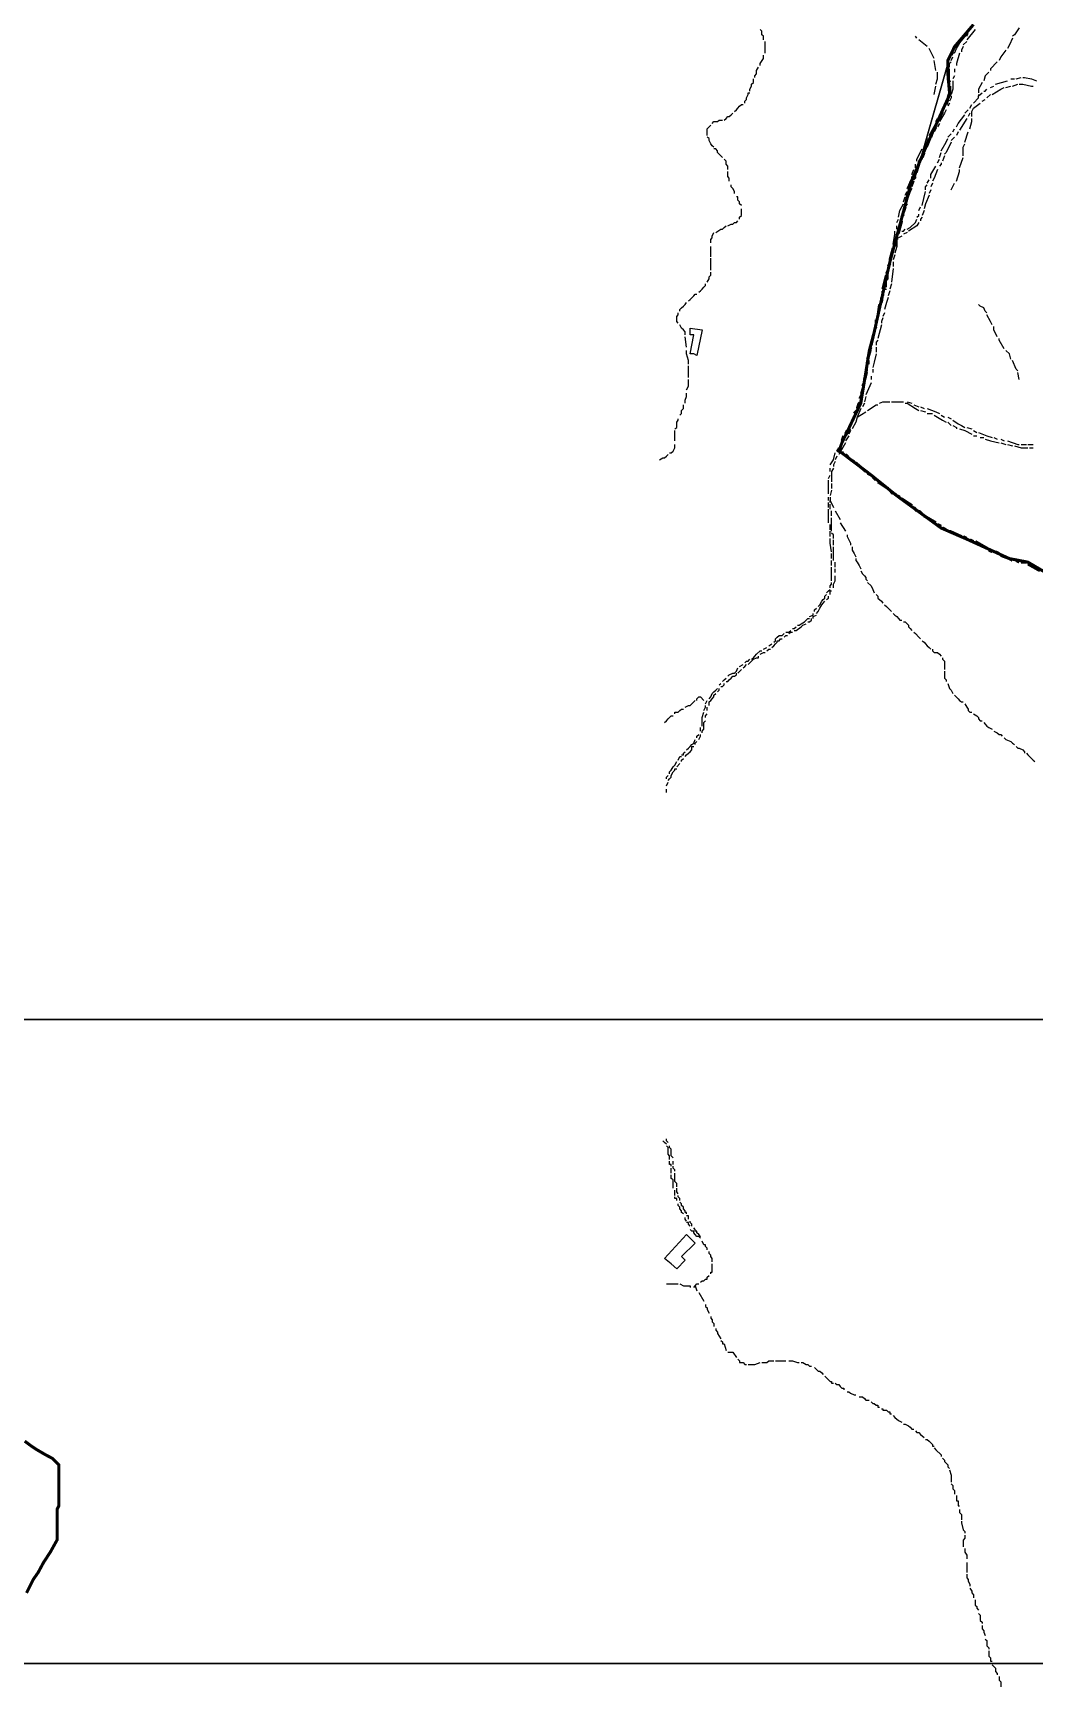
# Model space of a CAD drawing. Header units: millimetres. Extents: x -3588 to 75209, y -3737 to 38254.
# Drawn here: x 26759 to 27554, y 5341 to 6648 of the extents above; entities that cross this region are included whole.
import ezdxf

# ---------------------------------------------------------------- set-up
doc = ezdxf.new("R2010")
doc.units = ezdxf.units.MM
doc.layers.add('P', color=253, linetype='Continuous')

msp = doc.modelspace()

# ---------------------------------------------------------------- linework, layer by layer
at = {"layer": 'P'}
for points, const_width in [([(27571.883, 6214.152), (27548.742, 6227.708), (27534.066, 6230.524), (27501.307, 6245.488), (27479.862, 6254.802), (27444.573, 6280.488), (27424.249, 6296.86), (27401.107, 6314.368), (27398.563, 6315.776), (27399.683, 6317.184), (27399.683, 6318.593), (27401.107, 6322.546), (27416.071, 6353.881), (27422.84, 6395.666), (27426.793, 6410.63), (27439.212, 6466.243), (27456.72, 6531.154), (27468.851, 6559.673), (27482.406, 6589.599), (27486.631, 6598.914), (27485.223, 6615.285), (27485.223, 6626.008), (27490.584, 6637.018), (27505.548, 6654.527)], 2.417), ([(27571.883, 6214.152), (27548.742, 6227.708), (27534.066, 6230.524), (27501.307, 6245.488), (27479.862, 6254.802), (27444.573, 6280.488), (27424.249, 6296.86), (27401.107, 6314.368), (27398.563, 6315.776), (27399.683, 6317.184), (27399.683, 6318.593), (27401.107, 6322.546), (27416.071, 6353.881), (27422.84, 6395.666), (27426.793, 6410.63), (27439.212, 6466.243), (27456.72, 6531.154), (27463.49, 6547.542), (27485.223, 6623.463), (27485.223, 6626.008), (27490.584, 6637.018), (27505.548, 6654.527)], 1.2), ([(27490.584, 6635.61), (27490.584, 6637.018), (27491.992, 6638.427)], 2.417), ([(27493.417, 6639.563), (27500.186, 6647.741)], 2.417), ([(27485.223, 6618.102), (27485.223, 6626.008), (27486.631, 6628.841)], 2.417), ([(27487.767, 6630.249), (27489.176, 6632.777)], 2.417), ([(27485.223, 6613.877), (27485.223, 6615.285), (27485.223, 6616.694)], 2.417), ([(27486.631, 6608.516), (27485.223, 6611.333)], 2.417), ([(27485.223, 6596.369), (27486.631, 6598.914), (27486.631, 6605.683)], 2.417), ([(27475.621, 6574.636), (27480.982, 6585.358)], 2.417), ([(27480.982, 6586.767), (27482.406, 6589.599)], 2.417), ([(27483.815, 6591.008), (27485.223, 6594.961)], 2.417), ([(27474.212, 6570.683), (27475.621, 6573.228)], 2.417), ([(27466.306, 6554.311), (27468.851, 6559.673), (27470.259, 6563.914)], 2.417), ([(27471.668, 6565.034), (27473.092, 6569.275)], 2.417), ([(27462.081, 6544.709), (27463.49, 6547.542)], 2.417), ([(27464.898, 6548.95), (27466.306, 6552.903)], 2.417), ([(27458.129, 6532.578), (27462.081, 6543.589)], 2.417), ([(27451.343, 6510.829), (27453.888, 6521.84)], 2.417), ([(27453.888, 6523.264), (27455.296, 6525.793)], 2.417), ([(27455.296, 6528.625), (27456.72, 6531.154)], 2.417), ([(27449.935, 6505.468), (27451.343, 6509.709)], 2.417), ([(27445.982, 6489.384), (27448.526, 6498.698)], 2.417), ([(27448.526, 6501.515), (27449.935, 6504.06)], 2.417), ([(27443.165, 6478.374), (27443.165, 6482.615)], 2.417), ([(27444.573, 6483.735), (27444.573, 6487.976)], 2.417), ([(27439.212, 6467.651), (27441.757, 6476.965)], 2.417), ([(27433.563, 6444.494), (27436.396, 6455.504)], 2.417), ([(27436.396, 6456.641), (27437.804, 6459.457)], 2.417), ([(27437.804, 6462.29), (27439.212, 6464.819)], 2.417), ([(27433.563, 6439.133), (27433.563, 6443.085)], 2.417), ([(27429.61, 6422.761), (27431.018, 6432.363)], 2.417), ([(27432.443, 6433.771), (27432.443, 6437.724)], 2.417), ([(27428.202, 6417.4), (27428.202, 6420.216)], 2.417), ([(27424.249, 6399.891), (27426.793, 6410.63)], 2.417), ([(27426.793, 6412.038), (27428.202, 6414.855)], 2.417), ([(27421.432, 6388.881), (27422.84, 6393.122)], 2.417), ([(27422.84, 6394.53), (27422.84, 6395.666), (27424.249, 6398.483)], 2.417), ([(27420.008, 6376.75), (27421.432, 6387.761)], 2.417), ([(27416.071, 6355.017), (27417.479, 6364.619)], 2.417), ([(27417.479, 6367.436), (27418.887, 6369.981)], 2.417), ([(27418.887, 6372.797), (27420.008, 6375.342)], 2.417), ([(27413.238, 6349.656), (27414.646, 6353.881)], 2.417), ([(27406.469, 6333.556), (27410.694, 6342.87)], 2.417), ([(27410.694, 6345.703), (27413.238, 6348.231)], 2.417), ([(27401.107, 6323.97), (27402.516, 6327.907)], 2.417), ([(27403.924, 6329.331), (27405.332, 6332.148)], 2.417), ([(27402.516, 6314.368), (27401.107, 6314.368), (27398.563, 6315.776), (27399.683, 6317.184), (27399.683, 6318.593), (27401.107, 6322.546)], 2.417), ([(27406.469, 6310.415), (27403.924, 6313.231)], 2.417), ([(27410.694, 6307.582), (27407.877, 6309.006)], 2.417), ([(27420.008, 6299.692), (27412.118, 6306.462)], 2.417), ([(27424.249, 6296.86), (27421.432, 6298.268)], 2.417), ([(27428.202, 6292.907), (27425.657, 6295.451)], 2.417), ([(27437.804, 6286.137), (27429.61, 6291.498)], 2.417), ([(27441.757, 6281.896), (27439.212, 6284.729)], 2.417), ([(27447.118, 6279.367), (27444.573, 6280.488), (27443.165, 6281.896)], 2.417), ([(27456.72, 6272.582), (27448.526, 6277.943)], 2.417), ([(27460.657, 6268.357), (27458.129, 6271.174)], 2.417), ([(27464.898, 6265.812), (27462.081, 6268.357)], 2.417), ([(27475.621, 6259.043), (27466.306, 6264.404)], 2.417), ([(27479.862, 6256.21), (27477.045, 6257.618)], 2.417), ([(27483.815, 6253.393), (27480.982, 6254.802)], 2.417), ([(27495.945, 6248.032), (27486.631, 6252.257)], 2.417), ([(27500.186, 6246.608), (27497.37, 6248.032)], 2.417), ([(27505.548, 6244.079), (27502.731, 6245.488)], 2.417), ([(27516.27, 6238.718), (27506.956, 6244.079)], 2.417), ([(27520.511, 6235.885), (27517.694, 6237.294)], 2.417), ([(27525.872, 6234.477), (27523.056, 6235.885)], 2.417), ([(27536.595, 6229.116), (27534.066, 6230.524), (27527.281, 6233.069)], 2.417), ([(27541.956, 6227.708), (27539.427, 6229.116)], 2.417), ([(27547.605, 6227.708), (27543.38, 6227.708)], 2.417), ([(27558.344, 6220.922), (27548.742, 6226.283)], 2.417), ([(26752.125, 5529.882), (26757.486, 5525.929), (26761.727, 5523.112), (26768.497, 5519.159), (26773.858, 5516.342), (26775.266, 5514.918), (26776.402, 5513.798), (26777.811, 5512.39), (26779.219, 5510.981), (26779.219, 5509.557), (26779.219, 5507.028), (26779.219, 5502.787), (26779.219, 5500.243), (26779.219, 5494.593), (26779.219, 5487.824), (26779.219, 5485.279), (26779.219, 5478.51), (26777.811, 5475.693), (26777.811, 5462.138), (26777.811, 5456.777), (26777.811, 5451.415), (26772.45, 5441.813), (26767.088, 5433.619), (26762.847, 5425.729), (26758.894, 5420.08), (26753.533, 5409.358)], 2.417)]:
    msp.add_lwpolyline(points, dxfattribs=dict(at, const_width=const_width))
for points in [[(27541.956, 6651.982), (27538.019, 6646.333), (27536.595, 6645.212)], [(27338.709, 6642.38), (27338.709, 6643.788), (27338.709, 6645.212), (27337.589, 6646.333), (27337.589, 6649.165), (27336.18, 6650.574)], [(27340.133, 6631.657), (27340.133, 6632.777), (27340.133, 6635.61), (27340.133, 6637.018), (27340.133, 6639.563), (27340.133, 6640.971)], [(27460.657, 6643.788), (27459.537, 6645.212)], [(27468.851, 6637.018), (27462.081, 6642.38)], [(27490.584, 6631.657), (27491.992, 6635.61), (27494.537, 6639.563)], [(27495.945, 6642.38), (27497.37, 6643.788), (27498.778, 6645.212)], [(27500.186, 6640.971), (27497.37, 6638.427)], [(27506.956, 6650.574), (27500.186, 6642.38)], [(27500.186, 6645.212), (27501.307, 6647.741)], [(27536.595, 6643.788), (27534.066, 6638.427), (27532.642, 6635.61)], [(27336.18, 6622.055), (27336.18, 6623.463), (27338.709, 6627.416), (27338.709, 6630.249)], [(27474.212, 6627.416), (27470.259, 6635.61)], [(27475.621, 6618.102), (27474.212, 6626.008)], [(27487.767, 6626.008), (27489.176, 6628.841)], [(27494.537, 6631.657), (27491.992, 6623.463), (27491.992, 6622.055)], [(27497.37, 6637.018), (27495.945, 6634.202), (27495.945, 6632.777)], [(27531.234, 6634.202), (27527.281, 6628.841), (27525.872, 6626.008)], [(27331.939, 6612.453), (27331.939, 6613.877), (27333.348, 6615.285), (27333.348, 6618.102), (27334.772, 6620.647)], [(27475.621, 6607.092), (27477.045, 6611.333), (27477.045, 6616.694)], [(27486.631, 6620.647), (27486.631, 6623.463), (27487.767, 6624.888)], [(27486.631, 6608.516), (27486.631, 6609.924), (27486.631, 6616.694), (27486.631, 6619.238)], [(27490.584, 6613.877), (27489.176, 6611.333)], [(27490.584, 6619.238), (27490.584, 6616.694)], [(27517.694, 6616.694), (27514.862, 6613.877), (27513.741, 6609.924)], [(27524.464, 6624.888), (27519.103, 6619.238), (27519.103, 6618.102)], [(27324.033, 6592.128), (27324.033, 6593.552), (27325.17, 6594.961), (27325.17, 6596.369), (27326.578, 6598.914), (27326.578, 6600.322), (27327.986, 6600.322)], [(27327.986, 6601.73), (27327.986, 6603.139), (27329.395, 6605.683), (27329.395, 6607.092), (27330.819, 6608.516), (27330.819, 6611.333)], [(27474.212, 6598.914), (27475.621, 6605.683)], [(27485.223, 6597.777), (27486.631, 6601.73)], [(27486.631, 6603.139), (27486.631, 6607.092)], [(27489.176, 6609.924), (27489.176, 6603.139), (27487.767, 6598.914)], [(27512.317, 6608.516), (27509.5, 6603.139), (27509.5, 6600.322)], [(27509.5, 6597.777), (27512.317, 6600.322)], [(27513.741, 6601.73), (27514.862, 6601.73), (27516.27, 6603.139)], [(27519.103, 6604.563), (27521.631, 6605.683)], [(27520.511, 6598.914), (27527.281, 6603.139), (27529.825, 6604.563)], [(27523.056, 6607.092), (27532.642, 6609.924)], [(27531.234, 6604.563), (27535.186, 6605.683)], [(27535.186, 6611.333), (27538.019, 6611.333)], [(27536.595, 6605.683), (27540.836, 6607.092)], [(27539.427, 6611.333), (27543.38, 6612.453)], [(27541.956, 6607.092), (27544.789, 6607.092), (27551.558, 6605.683), (27552.967, 6605.683)], [(27544.789, 6612.453), (27546.197, 6612.453), (27551.558, 6611.333), (27555.511, 6609.924)], [(27315.856, 6585.358), (27317.264, 6586.767), (27318.384, 6588.191), (27319.808, 6589.599), (27321.217, 6591.008), (27322.625, 6591.008)], [(27483.815, 6586.767), (27482.406, 6584.238), (27478.453, 6577.453)], [(27480.982, 6586.767), (27482.406, 6591.008), (27485.223, 6596.369)], [(27486.631, 6592.128), (27485.223, 6589.599)], [(27487.767, 6597.777), (27487.767, 6596.369), (27486.631, 6593.552)], [(27498.778, 6584.238), (27501.307, 6586.767)], [(27502.731, 6588.191), (27504.139, 6591.008)], [(27504.139, 6585.358), (27505.548, 6588.191), (27510.909, 6592.128)], [(27505.548, 6592.128), (27509.5, 6596.369), (27509.5, 6597.777)], [(27509.5, 6598.914), (27509.5, 6597.777)], [(27512.317, 6593.552), (27514.862, 6594.961)], [(27516.27, 6596.369), (27519.103, 6598.914)], [(27294.123, 6566.442), (27294.123, 6569.275), (27294.123, 6570.683), (27294.123, 6571.803), (27295.531, 6573.228), (27296.939, 6574.636)], [(27298.059, 6576.044), (27299.484, 6577.453), (27302.3, 6577.453), (27303.709, 6578.589), (27304.845, 6578.589), (27306.253, 6578.589)], [(27307.662, 6578.589), (27309.07, 6579.997), (27310.494, 6581.406), (27311.615, 6581.406), (27313.023, 6582.814), (27314.447, 6584.238)], [(27470.259, 6566.442), (27475.621, 6576.044)], [(27475.621, 6577.453), (27477.045, 6579.997)], [(27478.453, 6576.044), (27477.045, 6573.228)], [(27478.453, 6581.406), (27479.862, 6585.358)], [(27491.992, 6573.228), (27493.417, 6576.044), (27498.778, 6582.814)], [(27500.186, 6579.997), (27494.537, 6570.683)], [(27502.731, 6584.238), (27501.307, 6581.406)], [(27502.731, 6571.803), (27504.139, 6577.453), (27504.139, 6579.997)], [(27504.139, 6581.406), (27504.139, 6585.358)], [(27299.484, 6557.128), (27298.059, 6558.264), (27296.939, 6559.673), (27295.531, 6562.489), (27295.531, 6563.914), (27294.123, 6565.034)], [(27467.443, 6561.081), (27468.851, 6565.034)], [(27473.092, 6567.866), (27468.851, 6557.128)], [(27475.621, 6571.803), (27474.212, 6569.275)], [(27479.862, 6554.311), (27483.815, 6561.081), (27485.223, 6563.914)], [(27487.767, 6561.081), (27483.815, 6552.903), (27482.406, 6551.479)], [(27485.223, 6565.034), (27487.767, 6567.866)], [(27490.584, 6565.034), (27487.767, 6562.489)], [(27489.176, 6569.275), (27490.584, 6571.803)], [(27493.417, 6569.275), (27491.992, 6566.442)], [(27498.778, 6561.081), (27501.307, 6569.275)], [(27306.253, 6548.95), (27304.845, 6550.358), (27303.709, 6551.479), (27302.3, 6552.903), (27302.3, 6554.311), (27300.892, 6555.72), (27299.484, 6555.72)], [(27310.494, 6539.348), (27310.494, 6540.756), (27310.494, 6542.164), (27309.07, 6543.589), (27309.07, 6546.117), (27307.662, 6547.542)], [(27460.657, 6546.117), (27460.657, 6547.542), (27464.898, 6555.72)], [(27466.306, 6551.479), (27464.898, 6550.358), (27464.898, 6547.542)], [(27466.306, 6557.128), (27467.443, 6559.673)], [(27467.443, 6555.72), (27466.306, 6552.903)], [(27477.045, 6544.709), (27478.453, 6547.542)], [(27478.453, 6548.95), (27479.862, 6552.903)], [(27482.406, 6550.358), (27480.982, 6546.117)], [(27494.537, 6540.756), (27497.37, 6548.95)], [(27497.37, 6550.358), (27497.37, 6557.128), (27498.778, 6559.673)], [(27311.615, 6530.034), (27311.615, 6531.154), (27311.615, 6532.578), (27310.494, 6533.987), (27310.494, 6536.803), (27310.494, 6537.939)], [(27456.72, 6535.395), (27458.129, 6539.348)], [(27459.537, 6540.756), (27459.537, 6543.589)], [(27463.49, 6546.117), (27460.657, 6536.803)], [(27471.668, 6532.578), (27471.668, 6535.395), (27475.621, 6542.164)], [(27477.045, 6539.348), (27474.212, 6532.578), (27473.092, 6530.034)], [(27479.862, 6544.709), (27479.862, 6543.589), (27478.453, 6542.164)], [(27491.992, 6530.034), (27494.537, 6537.939), (27494.537, 6539.348)], [(27315.856, 6520.431), (27315.856, 6521.84), (27314.447, 6524.384), (27313.023, 6525.793), (27313.023, 6527.217)], [(27451.343, 6519.023), (27452.767, 6521.84)], [(27452.767, 6524.384), (27456.72, 6532.578), (27456.72, 6533.987)], [(27456.72, 6524.384), (27455.296, 6521.84), (27452.767, 6515.07)], [(27458.129, 6530.034), (27456.72, 6525.793)], [(27459.537, 6533.987), (27459.537, 6532.578), (27458.129, 6531.154)], [(27464.898, 6510.829), (27467.443, 6521.84)], [(27467.443, 6523.264), (27467.443, 6525.793), (27468.851, 6527.217)], [(27468.851, 6528.625), (27470.259, 6531.154)], [(27471.668, 6523.264), (27470.259, 6520.431)], [(27473.092, 6528.625), (27471.668, 6525.793)], [(27487.767, 6523.264), (27490.584, 6528.625)], [(27321.217, 6510.829), (27319.808, 6512.254), (27319.808, 6513.662), (27318.384, 6515.07), (27318.384, 6517.615), (27317.264, 6517.615)], [(27319.808, 6500.107), (27319.808, 6501.515), (27321.217, 6502.939), (27321.217, 6504.06), (27321.217, 6506.892), (27321.217, 6508.301)], [(27445.982, 6501.515), (27447.118, 6506.892), (27449.935, 6512.254)], [(27449.935, 6513.662), (27451.343, 6517.615)], [(27449.935, 6508.301), (27449.935, 6506.892), (27449.935, 6504.06)], [(27452.767, 6512.254), (27451.343, 6509.709)], [(27462.081, 6506.892), (27463.49, 6509.709)], [(27470.259, 6519.023), (27467.443, 6512.254), (27466.306, 6508.301)], [(27310.494, 6494.745), (27313.023, 6496.154), (27314.447, 6496.154), (27315.856, 6497.29), (27317.264, 6497.29), (27318.384, 6498.698)], [(27444.573, 6497.29), (27445.982, 6500.107)], [(27448.526, 6502.939), (27447.118, 6491.929)], [(27452.767, 6491.929), (27455.296, 6493.337), (27459.537, 6497.29), (27460.657, 6500.107)], [(27462.081, 6497.29), (27460.657, 6494.745), (27453.888, 6490.504)], [(27460.657, 6501.515), (27462.081, 6502.939), (27462.081, 6504.06)], [(27464.898, 6501.515), (27463.49, 6500.107), (27463.49, 6498.698)], [(27466.306, 6506.892), (27464.898, 6502.939)], [(27296.939, 6481.19), (27296.939, 6483.735), (27298.059, 6485.143), (27298.059, 6486.568), (27299.484, 6489.384)], [(27300.892, 6489.384), (27304.845, 6491.929), (27306.253, 6491.929), (27307.662, 6493.337), (27309.07, 6494.745)], [(27441.757, 6479.782), (27443.165, 6487.976), (27443.165, 6490.504)], [(27444.573, 6483.735), (27444.573, 6478.374), (27443.165, 6473.012)], [(27444.573, 6491.929), (27444.573, 6494.745)], [(27445.982, 6490.504), (27445.982, 6487.976), (27447.118, 6489.384)], [(27448.526, 6486.568), (27445.982, 6485.143)], [(27448.526, 6490.504), (27449.935, 6490.504), (27451.343, 6491.929)], [(27452.767, 6489.384), (27449.935, 6487.976)], [(27296.939, 6470.18), (27296.939, 6473.012), (27296.939, 6475.829), (27296.939, 6478.374)], [(27296.939, 6459.457), (27296.939, 6463.41), (27296.939, 6464.819), (27296.939, 6469.06)], [(27440.332, 6474.421), (27441.757, 6476.965), (27441.757, 6478.374)], [(27440.332, 6469.06), (27440.332, 6473.012)], [(27443.165, 6471.604), (27441.757, 6467.651)], [(27294.123, 6449.855), (27295.531, 6452.688), (27295.531, 6454.096), (27296.939, 6455.504), (27296.939, 6458.049)], [(27437.804, 6456.641), (27439.212, 6464.819), (27439.212, 6467.651)], [(27441.757, 6460.866), (27440.332, 6449.855)], [(27441.757, 6466.243), (27441.757, 6463.41), (27441.757, 6462.29)], [(27287.337, 6441.965), (27288.745, 6443.085), (27290.17, 6444.494), (27291.29, 6445.918), (27292.698, 6447.326), (27292.698, 6448.735)], [(27433.563, 6435.18), (27433.563, 6436.316), (27434.971, 6444.494), (27436.396, 6444.494)], [(27436.396, 6451.279), (27437.804, 6452.688), (27437.804, 6455.504)], [(27436.396, 6445.918), (27436.396, 6449.855)], [(27439.212, 6443.085), (27437.804, 6439.133)], [(27440.332, 6448.735), (27439.212, 6444.494)], [(27272.373, 6427.002), (27272.373, 6428.41), (27273.798, 6429.53), (27275.206, 6430.955), (27276.614, 6432.363), (27277.735, 6433.771)], [(27279.159, 6435.18), (27280.567, 6436.316), (27283.384, 6439.133), (27284.52, 6440.541), (27285.929, 6440.541)], [(27431.018, 6429.53), (27432.443, 6432.363)], [(27437.804, 6437.724), (27436.396, 6433.771), (27434.971, 6428.41)], [(27516.27, 6425.593), (27514.862, 6427.002), (27513.741, 6429.53), (27510.909, 6430.955), (27509.5, 6432.363)], [(27270.965, 6417.4), (27269.845, 6418.808), (27269.845, 6421.641), (27269.845, 6422.761), (27270.965, 6424.169), (27270.965, 6425.593)], [(27426.793, 6412.038), (27428.202, 6417.4), (27429.61, 6422.761)], [(27429.61, 6424.169), (27431.018, 6428.41)], [(27433.563, 6421.641), (27432.443, 6418.808), (27432.443, 6417.4)], [(27434.971, 6425.593), (27433.563, 6422.761)], [(27520.511, 6415.991), (27519.103, 6418.808), (27516.27, 6424.169)], [(27276.614, 6408.085), (27276.614, 6410.63), (27275.206, 6412.038), (27273.798, 6413.447), (27272.373, 6415.991)], [(27277.735, 6398.483), (27276.614, 6406.677)], [(27283.384, 6393.122), (27280.567, 6393.122), (27283.384, 6408.085), (27280.567, 6408.085), (27280.567, 6413.447), (27290.17, 6412.038), (27285.929, 6391.714), (27283.384, 6393.122)], [(27424.249, 6402.436), (27425.657, 6405.269)], [(27425.657, 6408.085), (27426.793, 6410.63)], [(27429.61, 6403.844), (27428.202, 6402.436), (27428.202, 6399.891)], [(27432.443, 6415.991), (27429.61, 6405.269)], [(27524.464, 6406.677), (27521.631, 6412.038), (27521.631, 6414.855)], [(27529.825, 6397.075), (27525.872, 6403.844), (27525.872, 6405.269)], [(27277.735, 6393.122), (27277.735, 6395.666)], [(27279.159, 6384.944), (27279.159, 6387.761), (27277.735, 6393.122)], [(27422.84, 6390.305), (27424.249, 6395.666), (27424.249, 6399.891)], [(27428.202, 6393.122), (27426.793, 6386.352), (27425.657, 6382.111)], [(27428.202, 6398.483), (27428.202, 6394.53)], [(27535.186, 6388.881), (27534.066, 6393.122), (27531.234, 6395.666)], [(27279.159, 6374.205), (27279.159, 6375.342), (27279.159, 6376.75), (27279.159, 6378.158), (27279.159, 6380.991), (27279.159, 6382.111), (27279.159, 6383.52)], [(27418.887, 6367.436), (27418.887, 6368.556), (27421.432, 6378.158)], [(27421.432, 6379.567), (27421.432, 6383.52)], [(27422.84, 6384.944), (27422.84, 6386.352), (27422.84, 6387.761)], [(27425.657, 6380.991), (27425.657, 6378.158)], [(27540.836, 6379.567), (27539.427, 6380.991), (27536.595, 6387.761)], [(27541.956, 6372.797), (27540.836, 6378.158)], [(27277.735, 6364.619), (27279.159, 6367.436), (27279.159, 6369.981), (27279.159, 6371.389), (27279.159, 6372.797)], [(27416.071, 6361.787), (27417.479, 6366.028)], [(27424.249, 6369.981), (27420.008, 6360.666)], [(27424.249, 6375.342), (27424.249, 6372.797)], [(27272.373, 6344.295), (27273.798, 6345.703), (27273.798, 6348.231), (27275.206, 6349.656), (27275.206, 6351.064), (27275.206, 6352.472)], [(27276.614, 6353.881), (27276.614, 6355.017), (27276.614, 6356.425), (27277.735, 6359.242), (27277.735, 6360.666), (27277.735, 6361.787)], [(27412.118, 6345.703), (27414.646, 6355.017)], [(27414.646, 6357.834), (27416.071, 6360.666)], [(27418.887, 6353.881), (27417.479, 6351.064)], [(27420.008, 6359.242), (27418.887, 6355.017)], [(27421.432, 6348.231), (27428.202, 6352.472), (27429.61, 6352.472)], [(27431.018, 6353.881), (27433.563, 6355.017), (27439.212, 6355.017)], [(27440.332, 6355.017), (27444.573, 6355.017), (27445.982, 6355.017), (27449.935, 6355.017)], [(27451.343, 6353.881), (27452.767, 6353.881)], [(27452.767, 6355.017), (27456.72, 6353.881)], [(27452.767, 6353.881), (27459.537, 6349.656), (27462.081, 6348.231)], [(27458.129, 6352.472), (27462.081, 6351.064)], [(27268.421, 6333.556), (27269.845, 6334.692), (27269.845, 6337.509), (27269.845, 6338.917), (27270.965, 6340.342), (27270.965, 6341.462)], [(27407.877, 6336.101), (27409.285, 6337.509), (27409.285, 6338.917)], [(27413.238, 6342.87), (27412.118, 6338.917), (27409.285, 6333.556)], [(27410.694, 6340.342), (27410.694, 6344.295)], [(27416.071, 6349.656), (27413.238, 6342.87)], [(27413.238, 6342.87), (27420.008, 6347.111)], [(27463.49, 6351.064), (27466.306, 6349.656)], [(27463.49, 6348.231), (27467.443, 6347.111)], [(27468.851, 6349.656), (27475.621, 6347.111), (27478.453, 6345.703)], [(27468.851, 6345.703), (27473.092, 6345.703)], [(27474.212, 6344.295), (27480.982, 6340.342), (27483.815, 6338.917)], [(27479.862, 6344.295), (27482.406, 6342.87)], [(27485.223, 6342.87), (27487.767, 6341.462)], [(27485.223, 6338.917), (27486.631, 6337.509), (27487.767, 6336.101)], [(27489.176, 6340.342), (27493.417, 6337.509), (27495.945, 6336.101), (27498.778, 6334.692)], [(27268.421, 6323.97), (27268.421, 6325.378), (27268.421, 6327.907), (27268.421, 6329.331), (27268.421, 6332.148)], [(27402.516, 6325.378), (27406.469, 6330.739), (27407.877, 6333.556)], [(27406.469, 6327.907), (27403.924, 6323.97)], [(27407.877, 6332.148), (27406.469, 6329.331)], [(27489.176, 6336.101), (27491.992, 6334.692), (27491.992, 6333.556)], [(27494.537, 6333.556), (27498.778, 6332.148), (27504.139, 6329.331)], [(27500.186, 6334.692), (27504.139, 6333.556)], [(27505.548, 6332.148), (27508.092, 6330.739)], [(27505.548, 6327.907), (27508.092, 6327.907)], [(27509.5, 6330.739), (27516.27, 6327.907), (27520.511, 6326.786)], [(27510.909, 6326.786), (27512.317, 6326.786), (27513.741, 6326.786)], [(27514.862, 6325.378), (27519.103, 6323.97), (27525.872, 6322.546)], [(27521.631, 6326.786), (27524.464, 6325.378)], [(27527.281, 6325.378), (27529.825, 6323.97)], [(27256.29, 6309.006), (27258.834, 6310.415), (27260.243, 6310.415), (27261.651, 6311.823), (27263.059, 6313.231)], [(27264.196, 6314.368), (27265.604, 6314.368), (27267.012, 6315.776), (27268.421, 6318.593), (27268.421, 6320.017), (27268.421, 6321.137)], [(27391.793, 6305.053), (27394.322, 6309.006), (27395.746, 6314.368)], [(27397.154, 6315.776), (27398.563, 6318.593)], [(27403.924, 6322.546), (27398.563, 6313.231)], [(27399.683, 6320.017), (27401.107, 6323.97)], [(27527.281, 6322.546), (27531.234, 6321.137)], [(27532.642, 6323.97), (27540.836, 6321.137), (27541.956, 6321.137)], [(27532.642, 6321.137), (27536.595, 6320.017)], [(27538.019, 6320.017), (27543.38, 6318.593), (27548.742, 6318.593)], [(27543.38, 6321.137), (27547.605, 6321.137)], [(27548.742, 6321.137), (27552.967, 6321.137)], [(27550.15, 6318.593), (27551.558, 6318.593), (27552.967, 6318.593)], [(27391.793, 6299.692), (27391.793, 6300.812), (27391.793, 6302.221)], [(27394.322, 6302.221), (27392.913, 6299.692), (27392.913, 6291.498)], [(27395.746, 6307.582), (27394.322, 6305.053), (27394.322, 6303.645)], [(27397.154, 6311.823), (27395.746, 6309.006)], [(27390.369, 6294.043), (27391.793, 6296.86)], [(27390.369, 6281.896), (27390.369, 6292.907)], [(27392.913, 6290.09), (27392.913, 6286.137)], [(27390.369, 6276.535), (27390.369, 6279.367)], [(27390.369, 6271.174), (27390.369, 6273.718), (27390.369, 6275.127)], [(27392.913, 6284.729), (27391.793, 6280.488)], [(27391.793, 6279.367), (27391.793, 6276.535)], [(27391.793, 6275.127), (27391.793, 6276.535)], [(27391.793, 6276.535), (27394.322, 6271.174)], [(27391.793, 6269.765), (27391.793, 6271.174), (27391.793, 6272.582), (27391.793, 6273.718)], [(27390.369, 6259.043), (27390.369, 6260.163), (27390.369, 6262.996), (27390.369, 6264.404), (27390.369, 6268.357), (27390.369, 6269.765)], [(27392.913, 6264.404), (27392.913, 6268.357)], [(27392.913, 6252.257), (27392.913, 6253.393), (27392.913, 6256.21), (27392.913, 6257.618), (27392.913, 6259.043), (27392.913, 6261.571), (27392.913, 6262.996)], [(27395.746, 6268.357), (27399.683, 6261.571)], [(27391.793, 6253.393), (27391.793, 6256.21), (27391.793, 6257.618)], [(27391.793, 6248.032), (27391.793, 6252.257)], [(27394.322, 6246.608), (27394.322, 6249.441), (27392.913, 6250.849)], [(27399.683, 6259.043), (27403.924, 6252.257)], [(27405.332, 6249.441), (27405.332, 6248.032), (27406.469, 6245.488), (27407.877, 6242.671), (27407.877, 6241.247)], [(27392.913, 6235.885), (27391.793, 6242.671), (27391.793, 6245.488), (27391.793, 6246.608)], [(27392.913, 6230.524), (27392.913, 6231.932), (27392.913, 6233.069), (27392.913, 6234.477)], [(27394.322, 6241.247), (27394.322, 6242.671), (27394.322, 6245.488)], [(27394.322, 6229.116), (27394.322, 6233.069), (27394.322, 6234.477), (27394.322, 6238.718), (27394.322, 6239.838)], [(27409.285, 6239.838), (27409.285, 6237.294), (27410.694, 6234.477), (27412.118, 6231.932)], [(27392.913, 6225.163), (27392.913, 6227.708), (27392.913, 6229.116)], [(27392.913, 6212.744), (27392.913, 6215.561), (27392.913, 6216.969), (27392.913, 6218.393), (27392.913, 6220.922), (27392.913, 6222.346), (27392.913, 6223.755)], [(27395.746, 6223.755), (27395.746, 6225.163), (27395.746, 6227.708)], [(27395.746, 6219.514), (27395.746, 6222.346)], [(27412.118, 6230.524), (27412.118, 6229.116), (27413.238, 6227.708), (27414.646, 6225.163), (27416.071, 6222.346)], [(27416.071, 6220.922), (27417.479, 6218.393), (27418.887, 6216.969), (27420.008, 6215.561), (27420.008, 6214.152), (27421.432, 6212.744)], [(27391.793, 6207.383), (27391.793, 6208.791), (27392.913, 6210.199), (27392.913, 6211.608)], [(27394.322, 6207.383), (27394.322, 6208.791), (27394.322, 6210.199), (27395.746, 6212.744), (27395.746, 6214.152), (27395.746, 6216.969)], [(27421.432, 6211.608), (27424.249, 6208.791), (27425.657, 6205.958), (27426.793, 6203.43)], [(27380.783, 6187.058), (27382.191, 6188.466), (27383.599, 6191.283), (27385.008, 6193.828), (27386.144, 6195.236), (27387.552, 6196.644)], [(27382.191, 6192.419), (27383.599, 6193.828), (27385.008, 6196.644), (27386.144, 6198.069), (27387.552, 6199.189), (27387.552, 6200.597), (27388.961, 6202.022)], [(27388.961, 6203.43), (27390.369, 6204.838), (27391.793, 6205.958)], [(27388.961, 6198.069), (27390.369, 6199.189), (27390.369, 6200.597)], [(27391.793, 6202.022), (27391.793, 6204.838), (27392.913, 6204.838)], [(27428.202, 6202.022), (27429.61, 6200.597), (27429.61, 6199.189), (27432.443, 6196.644), (27433.563, 6195.236)], [(27365.819, 6177.744), (27367.227, 6177.744), (27368.636, 6178.864), (27371.468, 6180.273), (27372.589, 6181.697), (27373.997, 6183.105), (27375.421, 6183.105)], [(27373.997, 6180.273), (27375.421, 6180.273), (27376.83, 6181.697), (27376.83, 6183.105)], [(27375.421, 6184.513), (27378.238, 6185.634), (27378.238, 6187.058)], [(27378.238, 6183.105), (27378.238, 6184.513), (27380.783, 6185.634)], [(27379.358, 6188.466), (27379.358, 6189.875), (27380.783, 6191.283)], [(27434.971, 6193.828), (27436.396, 6192.419), (27437.804, 6191.283), (27439.212, 6189.875), (27440.332, 6188.466)], [(27441.757, 6187.058), (27443.165, 6185.634), (27444.573, 6184.513), (27445.982, 6183.105), (27447.118, 6181.697), (27448.526, 6181.697)], [(27346.903, 6164.189), (27348.311, 6165.309), (27348.311, 6166.733), (27349.719, 6168.142), (27351.144, 6169.55), (27353.672, 6169.55), (27355.097, 6170.958)], [(27355.097, 6168.142), (27356.505, 6169.55), (27357.913, 6169.55)], [(27356.505, 6172.095), (27359.034, 6172.095), (27360.458, 6173.503)], [(27359.034, 6170.958), (27360.458, 6172.095), (27361.866, 6172.095)], [(27361.866, 6174.911), (27363.275, 6174.911), (27364.683, 6176.32)], [(27363.275, 6173.503), (27364.683, 6173.503), (27368.636, 6176.32), (27370.044, 6177.744), (27372.589, 6178.864)], [(27449.935, 6180.273), (27451.343, 6180.273), (27452.767, 6178.864), (27453.888, 6177.744), (27453.888, 6176.32), (27455.296, 6174.911), (27456.72, 6173.503)], [(27458.129, 6172.095), (27459.537, 6170.958), (27462.081, 6168.142), (27463.49, 6166.733)], [(27329.395, 6150.634), (27330.819, 6151.77), (27331.939, 6153.178), (27333.348, 6154.587), (27336.18, 6157.419), (27337.589, 6157.419)], [(27336.18, 6154.587), (27338.709, 6155.995), (27340.133, 6155.995)], [(27338.709, 6158.539), (27341.542, 6159.948)], [(27341.542, 6157.419), (27342.95, 6158.539), (27344.358, 6158.539)], [(27342.95, 6161.372), (27345.494, 6162.78)], [(27345.494, 6159.948), (27346.903, 6161.372), (27348.311, 6162.78), (27349.719, 6164.189), (27349.719, 6165.309), (27351.144, 6165.309), (27352.264, 6166.733), (27353.672, 6166.733)], [(27464.898, 6165.309), (27466.306, 6164.189), (27467.443, 6162.78), (27468.851, 6161.372), (27470.259, 6159.948), (27471.668, 6158.539)], [(27473.092, 6158.539), (27473.092, 6157.419), (27474.212, 6155.995), (27477.045, 6155.995), (27478.453, 6154.587), (27479.862, 6153.178)], [(27310.494, 6137.094), (27311.615, 6138.215), (27314.447, 6139.623), (27315.856, 6139.623), (27317.264, 6141.047), (27318.384, 6143.864)], [(27318.384, 6139.623), (27321.217, 6142.456)], [(27319.808, 6144.984), (27322.625, 6146.409)], [(27322.625, 6143.864), (27324.033, 6144.984), (27325.17, 6146.409)], [(27324.033, 6147.817), (27325.17, 6149.225), (27326.578, 6149.225), (27327.986, 6150.634)], [(27326.578, 6146.409), (27327.986, 6147.817), (27329.395, 6149.225), (27330.819, 6150.634), (27333.348, 6151.77), (27334.772, 6151.77), (27334.772, 6153.178)], [(27480.982, 6151.77), (27480.982, 6150.634), (27482.406, 6149.225), (27482.406, 6146.409), (27482.406, 6144.984), (27482.406, 6142.456)], [(27303.709, 6130.309), (27304.845, 6131.445)], [(27304.845, 6128.901), (27306.253, 6128.901), (27307.662, 6130.309), (27307.662, 6131.445)], [(27306.253, 6132.854), (27307.662, 6134.262), (27309.07, 6135.67)], [(27309.07, 6132.854), (27310.494, 6132.854), (27311.615, 6134.262), (27313.023, 6135.67), (27314.447, 6137.094), (27315.856, 6137.094), (27317.264, 6138.215), (27317.264, 6139.623)], [(27482.406, 6141.047), (27482.406, 6139.623), (27482.406, 6137.094), (27482.406, 6135.67), (27483.815, 6134.262), (27483.815, 6132.854)], [(27485.223, 6131.445), (27486.631, 6127.492), (27487.767, 6126.084), (27489.176, 6123.539)], [(27276.614, 6112.529), (27279.159, 6113.937), (27280.567, 6113.937), (27281.976, 6115.345), (27283.384, 6116.77), (27284.52, 6117.89)], [(27285.929, 6117.89), (27285.929, 6119.298), (27287.337, 6120.723), (27288.745, 6120.723), (27291.29, 6117.89)], [(27292.698, 6115.345), (27294.123, 6117.89)], [(27295.531, 6119.298), (27296.939, 6120.723), (27298.059, 6123.539), (27299.484, 6124.66), (27300.892, 6126.084), (27302.3, 6127.492)], [(27295.531, 6113.937), (27295.531, 6116.77), (27296.939, 6117.89), (27298.059, 6119.298), (27299.484, 6120.723), (27299.484, 6122.131), (27300.892, 6123.539)], [(27302.3, 6124.66), (27303.709, 6126.084), (27303.709, 6127.492)], [(27490.584, 6122.131), (27493.417, 6119.298), (27494.537, 6117.89), (27495.945, 6116.77), (27497.37, 6116.77)], [(27260.243, 6100.398), (27261.651, 6101.806), (27263.059, 6103.215), (27264.196, 6104.335), (27265.604, 6105.759), (27267.012, 6105.759)], [(27268.421, 6107.168), (27268.421, 6108.576), (27270.965, 6108.576), (27272.373, 6109.984), (27273.798, 6111.12), (27275.206, 6111.12)], [(27290.17, 6097.565), (27290.17, 6100.398), (27290.17, 6101.806), (27290.17, 6104.335), (27291.29, 6108.576)], [(27291.29, 6109.984), (27292.698, 6112.529), (27292.698, 6113.937)], [(27292.698, 6104.335), (27292.698, 6105.759), (27294.123, 6107.168)], [(27294.123, 6109.984), (27294.123, 6111.12), (27294.123, 6112.529)], [(27498.778, 6115.345), (27500.186, 6112.529), (27501.307, 6111.12), (27501.307, 6109.984), (27502.731, 6108.576), (27504.139, 6108.576)], [(27505.548, 6107.168), (27508.092, 6105.759), (27509.5, 6104.335), (27509.5, 6103.215), (27510.909, 6101.806), (27512.317, 6101.806)], [(27285.929, 6088.251), (27285.929, 6089.659), (27287.337, 6090.796)], [(27287.337, 6086.843), (27288.745, 6089.659), (27288.745, 6090.796)], [(27288.745, 6093.612), (27288.745, 6096.445)], [(27290.17, 6092.204), (27290.17, 6093.612), (27291.29, 6095.021), (27291.29, 6096.445), (27291.29, 6097.565), (27291.29, 6100.398), (27292.698, 6101.806)], [(27513.741, 6100.398), (27514.862, 6098.974), (27516.27, 6097.565), (27517.694, 6096.445), (27520.511, 6095.021)], [(27521.631, 6093.612), (27524.464, 6092.204), (27525.872, 6090.796), (27527.281, 6090.796), (27528.417, 6089.659)], [(27273.798, 6074.696), (27275.206, 6074.696), (27275.206, 6076.12), (27276.614, 6077.241)], [(27276.614, 6073.288), (27277.735, 6074.696), (27279.159, 6076.12), (27280.567, 6077.241), (27281.976, 6078.649), (27281.976, 6081.482), (27283.384, 6081.482)], [(27277.735, 6078.649), (27279.159, 6080.073), (27280.567, 6081.482), (27281.976, 6082.89), (27283.384, 6084.01), (27284.52, 6086.843)], [(27284.52, 6082.89), (27284.52, 6084.01), (27285.929, 6085.435)], [(27529.825, 6088.251), (27531.234, 6086.843), (27535.186, 6085.435), (27536.595, 6084.01), (27538.019, 6082.89)], [(27539.427, 6081.482), (27540.836, 6080.073), (27541.956, 6080.073), (27544.789, 6078.649), (27546.197, 6077.241), (27546.197, 6076.12)], [(27264.196, 6059.749), (27264.196, 6061.157), (27265.604, 6062.565), (27267.012, 6065.11), (27268.421, 6066.518), (27269.845, 6069.335)], [(27269.845, 6065.11), (27272.373, 6067.926)], [(27270.965, 6070.471), (27272.373, 6073.288), (27273.798, 6073.288)], [(27273.798, 6069.335), (27273.798, 6070.471), (27275.206, 6071.879)], [(27547.605, 6076.12), (27548.742, 6074.696), (27550.15, 6073.288), (27551.558, 6071.879), (27552.967, 6070.471), (27554.391, 6069.335)], [(27261.651, 6055.796), (27261.651, 6056.916), (27263.059, 6058.324)], [(27261.651, 6050.146), (27263.059, 6052.963)], [(27263.059, 6054.371), (27264.196, 6055.796), (27265.604, 6056.916), (27265.604, 6058.324), (27267.012, 6061.157), (27268.421, 6062.565), (27268.421, 6063.685), (27269.845, 6063.685)], [(27261.651, 6044.785), (27261.651, 6047.602)], [(27261.651, 5765.6), (27260.243, 5767.009), (27258.834, 5768.417)], [(27263.059, 5767.009), (27261.651, 5768.417), (27261.651, 5769.825)], [(27264.196, 5753.453), (27264.196, 5754.878), (27264.196, 5756.286), (27263.059, 5757.694), (27263.059, 5760.239), (27263.059, 5761.647), (27263.059, 5763.056), (27261.651, 5764.464)], [(27267.012, 5754.878), (27265.604, 5756.286), (27265.604, 5757.694), (27265.604, 5758.815), (27265.604, 5760.239), (27265.604, 5761.647), (27264.196, 5763.056), (27264.196, 5764.464)], [(27264.196, 5749.501), (27264.196, 5750.925), (27264.196, 5752.045)], [(27267.012, 5749.501), (27267.012, 5750.925), (27267.012, 5752.045)], [(27265.604, 5748.092), (27265.604, 5749.501), (27264.196, 5749.501)], [(27265.604, 5742.731), (27265.604, 5744.139), (27265.604, 5745.276), (27265.604, 5746.684)], [(27267.012, 5730.6), (27267.012, 5731.72), (27267.012, 5733.129), (27267.012, 5734.553), (27267.012, 5735.961), (27267.012, 5737.37), (27265.604, 5738.49), (27265.604, 5739.914), (27265.604, 5741.323)], [(27268.421, 5744.139), (27268.421, 5745.276), (27267.012, 5746.684), (27267.012, 5748.092)], [(27269.845, 5731.72), (27269.845, 5733.129), (27269.845, 5734.553), (27268.421, 5735.961), (27268.421, 5737.37), (27268.421, 5738.49), (27268.421, 5739.914), (27268.421, 5741.323), (27268.421, 5742.731)], [(27268.421, 5724.951), (27268.421, 5727.768), (27268.421, 5729.176)], [(27270.965, 5726.359), (27269.845, 5727.768), (27269.845, 5729.176), (27269.845, 5730.6)], [(27272.373, 5720.998), (27272.373, 5722.406), (27270.965, 5723.815), (27270.965, 5724.951)], [(27269.845, 5720.998), (27269.845, 5722.406), (27268.421, 5722.406), (27268.421, 5723.815)], [(27275.206, 5710.275), (27273.798, 5711.396), (27273.798, 5712.804), (27272.373, 5714.228), (27272.373, 5715.637), (27270.965, 5717.045), (27270.965, 5718.165)], [(27277.735, 5710.275), (27277.735, 5711.396), (27276.614, 5711.396), (27276.614, 5712.804), (27275.206, 5714.228), (27275.206, 5715.637), (27273.798, 5717.045), (27273.798, 5718.165), (27272.373, 5719.59)], [(27277.735, 5704.626), (27276.614, 5706.034), (27276.614, 5707.443)], [(27279.159, 5706.034), (27279.159, 5707.443), (27279.159, 5708.851), (27277.735, 5708.851)], [(27280.567, 5700.673), (27279.159, 5702.082), (27279.159, 5703.49), (27277.735, 5703.49)], [(27281.976, 5700.673), (27281.976, 5702.082), (27280.567, 5703.49), (27280.567, 5704.626)], [(27288.745, 5692.479), (27287.337, 5692.479), (27285.929, 5692.479), (27284.52, 5693.904), (27283.384, 5695.312), (27283.384, 5696.72), (27281.976, 5696.72), (27280.567, 5697.841)], [(27288.745, 5692.479), (27287.337, 5693.904), (27285.929, 5695.312), (27285.929, 5696.72), (27284.52, 5696.72), (27284.52, 5697.841), (27283.384, 5699.265)], [(27265.604, 5670.746), (27260.243, 5674.987), (27277.735, 5693.904), (27284.52, 5687.118), (27273.798, 5676.396), (27276.614, 5673.579), (27269.845, 5666.793), (27265.604, 5670.746)], [(27288.745, 5691.071), (27287.337, 5692.479)], [(27294.123, 5681.757), (27294.123, 5683.165), (27292.698, 5684.301), (27292.698, 5685.71), (27291.29, 5685.71), (27290.17, 5688.526)], [(27298.059, 5672.155), (27298.059, 5673.579), (27298.059, 5674.987), (27296.939, 5676.396), (27296.939, 5677.516), (27295.531, 5678.94), (27295.531, 5680.349)], [(27288.745, 5656.071), (27290.17, 5657.191), (27291.29, 5657.191), (27292.698, 5658.615), (27294.123, 5658.615), (27294.123, 5660.024), (27295.531, 5661.432)], [(27296.939, 5662.84), (27296.939, 5663.977), (27298.059, 5663.977), (27298.059, 5665.385), (27298.059, 5666.793), (27298.059, 5670.746)], [(27261.651, 5654.663), (27265.604, 5654.663), (27267.012, 5654.663), (27268.421, 5654.663), (27269.845, 5654.663), (27270.965, 5654.663)], [(27272.373, 5654.663), (27275.206, 5653.254), (27276.614, 5653.254), (27277.735, 5653.254), (27279.159, 5653.254), (27280.567, 5653.254), (27280.567, 5651.83)], [(27283.384, 5651.83), (27284.52, 5653.254)], [(27284.52, 5653.254), (27285.929, 5654.663), (27287.337, 5654.663)], [(27284.52, 5653.254), (27285.929, 5649.301)], [(27287.337, 5647.877), (27291.29, 5641.107)], [(27292.698, 5638.291), (27292.698, 5636.866), (27294.123, 5635.746), (27294.123, 5634.338), (27295.531, 5631.505)], [(27296.939, 5628.977), (27296.939, 5627.552), (27298.059, 5626.144), (27298.059, 5624.736), (27299.484, 5623.327), (27299.484, 5622.191), (27299.484, 5620.783)], [(27300.892, 5619.374), (27300.892, 5617.966), (27302.3, 5616.542), (27302.3, 5615.421), (27304.845, 5611.18)], [(27304.845, 5609.772), (27306.253, 5608.652), (27306.253, 5607.228), (27307.662, 5607.228), (27309.07, 5601.866)], [(27310.494, 5600.458), (27314.447, 5600.458), (27317.264, 5596.217)], [(27318.384, 5595.097), (27319.808, 5593.688), (27319.808, 5592.28), (27321.217, 5592.28), (27322.625, 5592.28), (27324.033, 5590.856), (27325.17, 5590.856)], [(27337.589, 5592.28), (27338.709, 5592.28), (27341.542, 5592.28), (27342.95, 5593.688), (27345.494, 5593.688), (27346.903, 5593.688)], [(27348.311, 5593.688), (27349.719, 5593.688), (27352.264, 5593.688), (27355.097, 5593.688), (27356.505, 5593.688)], [(27359.034, 5593.688), (27360.458, 5593.688), (27361.866, 5593.688), (27365.819, 5592.28), (27367.227, 5592.28)], [(27326.578, 5590.856), (27327.986, 5590.856), (27329.395, 5590.856), (27331.939, 5590.856), (27336.18, 5592.28)], [(27368.636, 5592.28), (27370.044, 5592.28), (27372.589, 5590.856), (27373.997, 5590.856), (27375.421, 5589.447), (27376.83, 5589.447)], [(27379.358, 5588.327), (27382.191, 5585.495), (27383.599, 5585.495), (27385.008, 5584.086), (27386.144, 5582.678)], [(27387.552, 5581.542), (27388.961, 5580.133), (27391.793, 5577.317), (27392.913, 5577.317), (27392.913, 5575.892), (27394.322, 5575.892)], [(27395.746, 5575.892), (27397.154, 5574.772), (27398.563, 5574.772), (27399.683, 5573.364), (27401.107, 5571.955), (27402.516, 5571.955), (27402.516, 5570.531)], [(27405.332, 5569.123), (27406.469, 5569.123), (27407.877, 5568.002), (27410.694, 5566.578), (27412.118, 5566.578)], [(27414.646, 5565.17), (27416.071, 5565.17), (27417.479, 5565.17), (27418.887, 5563.761), (27420.008, 5562.353), (27421.432, 5562.353), (27422.84, 5562.353)], [(27424.249, 5561.217), (27425.657, 5559.809), (27426.793, 5559.809), (27428.202, 5558.4), (27429.61, 5558.4), (27429.61, 5556.992), (27431.018, 5556.992)], [(27432.443, 5555.568), (27433.563, 5555.568), (27433.563, 5554.447), (27434.971, 5554.447), (27436.396, 5554.447), (27437.804, 5553.039), (27439.212, 5553.039), (27439.212, 5551.631), (27440.332, 5551.631)], [(27441.757, 5550.206), (27443.165, 5548.798), (27445.982, 5546.253), (27448.526, 5544.845)], [(27449.935, 5543.437), (27451.343, 5543.437), (27453.888, 5542.028), (27455.296, 5540.892), (27456.72, 5539.484), (27458.129, 5539.484)], [(27459.537, 5538.076), (27460.657, 5536.667), (27462.081, 5536.667), (27463.49, 5535.243), (27466.306, 5532.714)], [(27467.443, 5531.306), (27468.851, 5531.306), (27470.259, 5529.882), (27471.668, 5528.473), (27473.092, 5527.353), (27473.092, 5525.929), (27474.212, 5525.929)], [(27474.212, 5524.52), (27475.621, 5523.112), (27479.862, 5519.159), (27479.862, 5517.751)], [(27480.982, 5516.342), (27482.406, 5514.918), (27482.406, 5513.798), (27485.223, 5510.981), (27485.223, 5509.557), (27486.631, 5508.149)], [(27486.631, 5507.028), (27487.767, 5502.787), (27487.767, 5501.379), (27487.767, 5500.243), (27487.767, 5497.426)], [(27487.767, 5496.018), (27489.176, 5494.593), (27489.176, 5493.473), (27489.176, 5492.065), (27490.584, 5490.657), (27490.584, 5487.824)], [(27491.992, 5486.704), (27491.992, 5485.279), (27491.992, 5482.463), (27493.417, 5482.463), (27493.417, 5481.054), (27493.417, 5478.51), (27494.537, 5478.51)], [(27494.537, 5475.693), (27494.537, 5474.269), (27494.537, 5473.148), (27495.945, 5471.74), (27495.945, 5470.332), (27495.945, 5468.907), (27495.945, 5467.499)], [(27495.945, 5466.379), (27495.945, 5464.955), (27497.37, 5459.593), (27498.778, 5458.185), (27498.778, 5456.777)], [(27498.778, 5455.368), (27498.778, 5453.944), (27498.778, 5452.824), (27497.37, 5451.415), (27497.37, 5450.007), (27497.37, 5448.583), (27497.37, 5447.174), (27497.37, 5446.054)], [(27498.778, 5444.63), (27498.778, 5443.222), (27498.778, 5441.813), (27500.186, 5439.269), (27500.186, 5437.86), (27500.186, 5436.452)], [(27500.186, 5433.619), (27500.186, 5432.499), (27500.186, 5431.091), (27500.186, 5429.682), (27500.186, 5428.258), (27500.186, 5426.85), (27500.186, 5425.729)], [(27500.186, 5424.305), (27500.186, 5422.897), (27500.186, 5421.488), (27501.307, 5420.08), (27501.307, 5418.944), (27502.731, 5416.127), (27502.731, 5414.719)], [(27502.731, 5413.295), (27504.139, 5410.766), (27504.139, 5409.358), (27505.548, 5407.933), (27505.548, 5406.525), (27505.548, 5405.405)], [(27506.956, 5403.98), (27506.956, 5402.572), (27506.956, 5401.164), (27506.956, 5399.755), (27508.092, 5398.619), (27508.092, 5397.211), (27509.5, 5395.803)], [(27509.5, 5392.97), (27510.909, 5391.85), (27510.909, 5390.441), (27510.909, 5389.033), (27510.909, 5387.609), (27512.317, 5386.2), (27512.317, 5385.08)], [(27512.317, 5383.656), (27512.317, 5382.247), (27512.317, 5380.839), (27513.741, 5379.431), (27513.741, 5378.294), (27514.862, 5375.478)], [(27514.862, 5372.645), (27516.27, 5371.525), (27516.27, 5370.117), (27516.27, 5367.284), (27517.694, 5365.876), (27517.694, 5364.755)], [(27517.694, 5363.331), (27517.694, 5360.514), (27517.694, 5359.106), (27519.103, 5357.97), (27519.103, 5356.561), (27519.103, 5355.153), (27520.511, 5355.153)], [(27520.511, 5352.32), (27523.056, 5349.792), (27523.056, 5348.384), (27523.056, 5346.959), (27524.464, 5345.551), (27524.464, 5344.431)], [(27525.872, 5343.006), (27525.872, 5341.598), (27525.872, 5340.19), (27527.281, 5338.781), (27527.281, 5337.645), (27527.281, 5334.828)]]:
    msp.add_lwpolyline(points, dxfattribs=at)
at = {"layer": 'P', "color": 254, "const_width": 1.2}
for points in [[(20623.375, 5864.679), (35824.005, 5864.679)], [(20585.112, 5353.404), (35785.743, 5353.404)]]:
    msp.add_lwpolyline(points, dxfattribs=at)

doc.saveas('drawing.dxf')
